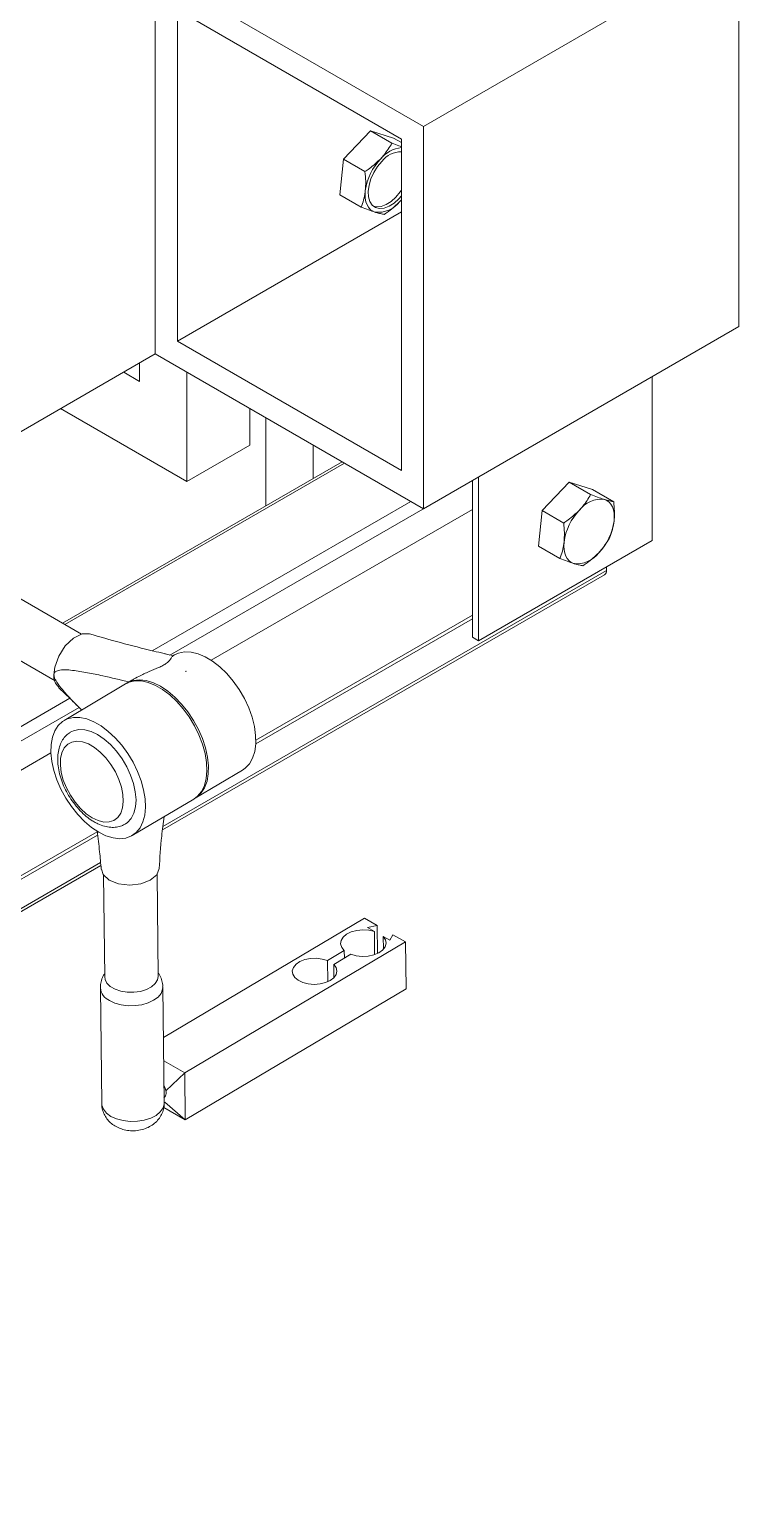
# Model space of a CAD drawing. Header units: millimetres. Extents: x 0 to 119, y 0 to 84.
# Drawn here: x 49.17 to 65.08, y 34.32 to 66.96 of the extents above; entities that cross this region are included whole.
import ezdxf

# ---------------------------------------------------------------- set-up
doc = ezdxf.new("R2010")
doc.units = ezdxf.units.MM

msp = doc.modelspace()

# ---------------------------------------------------------------- linework, layer by layer
at = {"color": 7, "linetype": 'Continuous', "lineweight": 15}
for p, q in [((58.01, 64.783), (65.081, 68.865)), ((65.081, 68.865), (65.081, 60.291)), ((51.999, 68.252), (51.999, 59.679)), ((51.999, 68.252), (58.01, 64.783)), ((57.515, 64.497), (52.494, 67.395)), ((52.494, 67.395), (52.494, 59.964)), ((56.823, 64.681), (56.219, 64.044)), ((56.823, 64.681), (57.303, 64.404)), ((57.341, 64.52), (56.823, 64.681)), ((58.01, 64.783), (58.01, 56.209)), ((57.341, 64.52), (57.515, 64.419)), ((57.515, 57.066), (57.515, 64.497)), ((56.219, 64.044), (56.133, 63.247)), ((56.219, 64.044), (56.699, 63.767)), ((56.133, 63.247), (56.613, 62.97)), ((57.483, 63.098), (57.515, 63.134)), ((57.483, 63.098), (57.515, 63.133)), ((57.515, 62.863), (52.494, 59.964)), ((58.01, 56.209), (65.081, 60.291)), ((52.494, 59.964), (57.515, 57.066)), ((47.561, 57.116), (51.999, 59.679)), ((51.646, 59.474), (51.646, 59.065)), ((51.999, 59.679), (58.01, 56.209)), ((51.646, 59.065), (51.292, 59.27)), ((52.707, 56.82), (52.707, 59.27)), ((63.136, 59.168), (63.136, 55.494)), ((49.877, 58.453), (52.707, 56.82)), ((54.121, 57.636), (54.121, 58.454)), ((54.474, 58.25), (54.474, 56.276)), ((52.707, 56.82), (54.121, 57.636)), ((55.535, 56.889), (55.535, 57.638)), ((56.184, 57.263), (49.915, 53.644)), ((59.106, 53.33), (59.106, 56.842)), ((59.247, 56.923), (59.247, 53.249)), ((61.278, 56.802), (60.674, 56.165)), ((61.278, 56.802), (61.758, 56.525)), ((61.796, 56.641), (61.278, 56.802)), ((61.796, 56.641), (62.275, 56.364)), ((59.106, 56.188), (53.252, 52.809)), ((60.674, 56.165), (60.588, 55.368)), ((60.674, 56.165), (61.154, 55.888)), ((50.345, 53.396), (46.279, 55.743)), ((63.136, 55.494), (59.247, 53.249)), ((60.588, 55.368), (61.068, 55.091)), ((62.111, 54.82), (62.111, 54.902)), ((45.679, 54.704), (49.755, 52.351)), ((52.16, 49.008), (62.07, 54.729)), ((59.106, 53.739), (54.25, 50.936)), ((59.106, 53.82), (54.252, 51.018)), ((59.247, 53.249), (59.106, 53.33)), ((52.427, 52.929), (52.391, 52.908)), ((52.674, 52.557), (52.69, 52.566)), ((52.682, 52.561), (52.674, 52.557)), ((52.69, 52.566), (52.682, 52.561)), ((51.331, 52.279), (49.952, 51.461)), ((51.472, 52.363), (51.366, 52.3)), ((49.658, 50.734), (33.261, 41.268)), ((52.896, 49.72), (53.957, 50.349)), ((51.482, 48.881), (52.861, 49.699)), ((50.696, 48.965), (29.902, 36.961)), ((50.705, 48.889), (29.902, 36.88)), ((26.714, 34.318), (50.778, 48.21)), ((50.837, 47.997), (50.865, 45.708)), ((52.031, 48), (52.083, 48.14)), ((52.064, 45.722), (52.037, 48.015)), ((56.689, 47.024), (52.181, 44.35)), ((56.689, 47.024), (56.972, 46.86)), ((56.972, 46.86), (56.759, 46.817)), ((56.759, 46.817), (56.909, 46.731)), ((56.915, 46.211), (56.909, 46.731)), ((56.979, 46.237), (56.972, 46.86)), ((57.608, 46.493), (52.659, 43.558)), ((57.108, 46.616), (57.254, 46.532)), ((57.108, 46.616), (57.111, 46.331)), ((57.254, 46.532), (57.325, 46.656)), ((57.325, 46.656), (57.608, 46.493)), ((57.608, 46.493), (57.621, 45.439)), ((56.236, 46.3), (55.859, 46.076)), ((55.864, 45.601), (55.859, 46.076)), ((55.998, 45.99), (56.381, 46.217)), ((56.238, 46.133), (56.236, 46.3)), ((56.001, 45.691), (55.998, 45.99)), ((50.767, 45.463), (50.798, 42.868)), ((52.198, 42.885), (52.167, 45.48)), ((57.621, 45.439), (52.671, 42.503)), ((52.659, 43.558), (52.187, 43.83)), ((52.659, 43.558), (52.236, 43.157)), ((52.671, 42.503), (52.659, 43.558)), ((52.187, 42.783), (52.671, 42.503)), ((52.671, 42.503), (52.21, 42.902))]:
    msp.add_line(p, q, dxfattribs=at)
at = {"color": 8, "linetype": 'Continuous', "lineweight": 15}
for p, q in [((49.973, 53.61), (56.242, 57.229)), ((52.328, 52.928), (59.106, 56.841)), ((51.929, 53.025), (57.727, 56.372)), ((52.169, 49.081), (62.111, 54.82)), ((33.261, 42.248), (50.081, 51.958)), ((33.261, 41.922), (50.29, 51.752)), ((26.756, 34.41), (50.772, 48.275))]:
    msp.add_line(p, q, dxfattribs=at)
at = {"color": 7, "linetype": 'Continuous', "lineweight": 15, "flags": 128}
for points in [[(57.515, 63.225), (57.456, 63.158), (57.35, 63.061), (57.239, 62.99), (57.13, 62.949), (57.028, 62.939), (56.937, 62.961), (56.863, 63.014), (56.81, 63.095), (56.779, 63.2), (56.773, 63.325), (56.792, 63.461), (56.834, 63.604), (56.899, 63.746), (56.981, 63.879), (57.078, 63.996), (57.078, 63.996)], [(56.707, 63.339), (56.702, 63.251), (56.706, 63.169), (56.721, 63.093), (56.745, 63.026), (56.777, 62.968), (56.818, 62.921), (56.867, 62.885), (56.923, 62.86)], [(57.515, 63.355), (57.487, 63.314), (57.39, 63.196), (57.284, 63.1), (57.173, 63.029), (57.064, 62.987), (56.961, 62.977), (56.886, 62.993)], [(62.283, 55.936), (62.288, 56.024), (62.283, 56.107), (62.269, 56.182), (62.245, 56.249), (62.212, 56.307), (62.171, 56.355), (62.123, 56.391), (62.067, 56.415)], [(61.161, 55.46), (61.156, 55.372), (61.161, 55.29), (61.176, 55.214), (61.199, 55.147), (61.232, 55.089), (61.273, 55.042), (61.322, 55.006), (61.377, 54.981)], [(50.521, 53.4), (50.356, 53.402), (50.163, 53.308), (49.98, 53.133), (49.833, 52.903), (49.745, 52.654), (49.727, 52.48)], [(52.427, 52.929), (52.517, 52.971), (52.652, 52.999), (52.799, 52.994), (52.956, 52.956), (53.118, 52.887), (53.282, 52.789), (53.444, 52.662), (53.6, 52.511), (53.746, 52.34), (53.879, 52.151), (53.996, 51.95), (54.093, 51.742), (54.168, 51.531), (54.221, 51.323), (54.248, 51.122), (54.25, 50.934), (54.227, 50.763), (54.179, 50.612), (54.108, 50.487), (54.014, 50.388), (53.957, 50.349)], [(52.861, 49.699), (52.948, 49.764), (53.035, 49.87), (53.099, 50.001), (53.14, 50.156), (53.156, 50.33), (53.148, 50.52), (53.115, 50.721), (53.058, 50.928), (52.978, 51.136), (52.878, 51.341), (52.759, 51.538), (52.625, 51.721), (52.479, 51.888), (52.323, 52.034), (52.163, 52.155), (52, 52.248), (51.84, 52.313), (51.686, 52.346), (51.541, 52.347), (51.41, 52.317), (51.331, 52.279)], [(51.349, 52.289), (51.385, 52.311), (51.509, 52.357), (51.648, 52.371), (51.797, 52.354), (51.955, 52.305), (52.117, 52.226)], [(52.117, 52.226), (52.279, 52.118), (52.437, 51.985), (52.589, 51.828), (52.73, 51.652), (52.856, 51.462), (52.966, 51.26), (53.056, 51.053), (53.125, 50.845), (53.17, 50.64), (53.191, 50.445), (53.187, 50.262), (53.158, 50.097), (53.105, 49.953), (53.029, 49.835), (52.933, 49.743), (52.878, 49.71)], [(50.732, 48.955), (50.893, 48.876), (51.051, 48.827), (51.201, 48.809), (51.339, 48.824), (51.463, 48.87), (51.569, 48.947), (51.656, 49.052), (51.72, 49.184), (51.761, 49.338), (51.778, 49.513), (51.769, 49.702), (51.736, 49.903), (51.679, 50.11), (51.599, 50.318), (51.499, 50.523), (51.381, 50.72), (51.247, 50.904), (51.1, 51.07), (50.945, 51.216), (50.784, 51.337), (50.621, 51.431), (50.461, 51.495), (50.307, 51.528), (50.163, 51.53), (50.031, 51.499), (49.916, 51.437), (49.819, 51.346), (49.743, 51.227), (49.691, 51.084), (49.662, 50.919), (49.658, 50.736), (49.679, 50.541), (49.724, 50.336), (49.792, 50.128), (49.882, 49.921), (49.992, 49.719), (50.119, 49.529), (50.259, 49.353), (50.411, 49.196), (50.57, 49.063), (50.732, 48.955)], [(51.321, 49.134), (51.375, 49.17), (51.458, 49.26), (51.518, 49.378), (51.555, 49.52), (51.566, 49.681), (51.551, 49.858), (51.51, 50.044), (51.446, 50.233), (51.36, 50.421), (51.254, 50.602), (51.131, 50.769), (50.996, 50.918), (50.853, 51.044), (50.705, 51.144), (50.558, 51.214), (50.416, 51.253), (50.283, 51.259), (50.163, 51.231), (50.092, 51.195)], [(50.585, 49.276), (50.719, 49.214), (50.847, 49.183), (50.966, 49.184), (51.071, 49.219), (51.157, 49.284), (51.223, 49.379), (51.265, 49.499), (51.282, 49.641), (51.274, 49.799), (51.241, 49.967), (51.183, 50.139), (51.104, 50.31), (51.005, 50.472), (50.891, 50.621), (50.766, 50.75), (50.633, 50.856), (50.499, 50.933), (50.367, 50.98), (50.243, 50.995), (50.131, 50.977), (50.035, 50.927), (49.958, 50.846), (49.904, 50.738), (49.874, 50.607), (49.87, 50.456), (49.891, 50.293), (49.936, 50.122), (50.005, 49.949), (50.095, 49.782), (50.202, 49.626), (50.322, 49.486), (50.451, 49.368), (50.585, 49.276)], [(50.793, 48.126), (50.831, 48.003), (50.968, 47.88), (51.176, 47.797), (51.424, 47.767), (51.673, 47.795), (51.887, 47.877), (52.031, 48)], [(56.909, 46.731), (56.783, 46.759), (56.648, 46.766), (56.515, 46.753), (56.392, 46.719), (56.287, 46.668), (56.209, 46.602), (56.163, 46.528), (56.152, 46.449), (56.177, 46.371), (56.236, 46.3)], [(56.381, 46.217), (56.502, 46.183), (56.635, 46.17), (56.77, 46.177), (56.897, 46.205), (57.008, 46.252), (57.094, 46.313), (57.15, 46.386), (57.172, 46.464), (57.157, 46.543), (57.108, 46.616)], [(55.859, 46.076), (55.741, 46.111), (55.611, 46.127), (55.478, 46.122), (55.352, 46.097), (55.241, 46.053), (55.153, 45.994), (55.095, 45.923), (55.07, 45.846), (55.081, 45.769), (55.126, 45.696), (55.203, 45.633), (55.306, 45.584), (55.427, 45.554), (55.559, 45.543), (55.691, 45.552), (55.815, 45.582), (55.921, 45.63), (56.002, 45.692), (56.053, 45.764), (56.07, 45.842), (56.051, 45.919), (55.998, 45.99)], [(52.064, 45.722), (52.05, 45.643), (51.999, 45.559), (51.915, 45.486), (51.802, 45.427), (51.668, 45.386), (51.521, 45.366), (51.371, 45.367), (51.226, 45.391), (51.097, 45.434), (50.99, 45.496), (50.914, 45.571), (50.872, 45.655), (50.865, 45.708)], [(52.236, 43.157), (52.226, 43.195), (52.194, 43.269)]]:
    msp.add_lwpolyline(points, dxfattribs=at)
at = {"color": 8, "linetype": 'Continuous', "lineweight": 15, "flags": 128}
for points in [[(52.167, 45.479), (52.163, 45.431), (52.128, 45.341), (52.06, 45.258), (51.962, 45.186), (51.84, 45.127), (51.699, 45.087), (51.546, 45.065), (51.389, 45.064), (51.236, 45.083), (51.095, 45.122), (50.972, 45.178)], [(50.798, 42.868), (50.801, 42.834), (50.834, 42.741), (50.903, 42.656), (51.003, 42.583), (51.13, 42.525), (51.276, 42.486), (51.435, 42.468), (51.596, 42.472), (51.752, 42.497), (51.895, 42.542), (52.017, 42.605), (52.111, 42.683), (52.172, 42.771), (52.198, 42.865), (52.198, 42.885)]]:
    msp.add_lwpolyline(points, dxfattribs=at)
at = {"color": 7, "linetype": 'Continuous', "lineweight": 15}
for centre, radius, start, end in [((57.987, 63.165), 1.292, 136.3862, 172.247), ((57.6, 63.596), 0.716, 96.8637, 140.0559), ((57.516, 63.668), 0.547, 90.1008, 143.1279), ((57, 63.458), 0.602, 262.6059, 323.3674), ((62.442, 55.286), 1.292, 136.3861, 172.2473), ((61.989, 55.818), 0.602, 82.6058, 143.3675), ((61.003, 56.11), 1.292, 316.3861, 352.2472), ((61.455, 55.578), 0.602, 262.6056, 323.3677), ((62.013, 54.809), 0.0986, 305.0138, 6.2986), ((50.03, 52.445), 0.305, 173.3364, 230.0776)]:
    msp.add_arc(centre, radius, start, end, dxfattribs=at)
at = {"color": 8, "linetype": 'Continuous', "lineweight": 15}
msp.add_arc((51.113, 45.495), 0.347, 185.3291, 246.1588, dxfattribs=at)
at = {"color": 7, "linetype": 'Continuous', "lineweight": 15}
for points, knots in [([(57.303, 64.404), (57.25, 64.316), (57.177, 64.195), (57.078, 64.086), (57.051, 64.056)], [0, 0, 0, 0, 0.731368, 1, 1, 1, 1]), ([(57.515, 64.327), (57.496, 64.333), (57.433, 64.354), (57.357, 64.383), (57.303, 64.404)], [0, 0, 0, 0, 0.291882, 1, 1, 1, 1]), ([(57.051, 64.056), (56.97, 63.98), (56.86, 63.876), (56.732, 63.79), (56.699, 63.767)], [0, 0, 0, 0, 0.742454, 1, 1, 1, 1]), ([(56.699, 63.767), (56.706, 63.694), (56.721, 63.547), (56.711, 63.409), (56.707, 63.339)], [0, 0, 0, 0, 0.495457, 1, 1, 1, 1]), ([(56.707, 63.339), (56.706, 63.33), (56.697, 63.259), (56.672, 63.13), (56.633, 63.024), (56.613, 62.97)], [0, 0, 0, 0, 0.070087, 0.530785, 1, 1, 1, 1]), ([(57.131, 62.809), (57.164, 62.831), (57.292, 62.918), (57.402, 63.021), (57.483, 63.098)], [0, 0, 0, 0, 0.257546, 1, 1, 1, 1]), ([(56.613, 62.97), (56.669, 62.949), (56.783, 62.906), (56.876, 62.876), (56.923, 62.86)], [0, 0, 0, 0, 0.495461, 1, 1, 1, 1]), ([(56.923, 62.86), (56.929, 62.858), (56.975, 62.844), (57.051, 62.823), (57.104, 62.814), (57.131, 62.809)], [0, 0, 0, 0, 0.070087, 0.530782, 1, 1, 1, 1]), ([(61.758, 56.525), (61.705, 56.436), (61.632, 56.316), (61.533, 56.207), (61.506, 56.177)], [0, 0, 0, 0, 0.731368, 1, 1, 1, 1]), ([(62.067, 56.415), (62.061, 56.417), (62.014, 56.432), (61.915, 56.465), (61.81, 56.505), (61.758, 56.525)], [0, 0, 0, 0, 0.070085, 0.530785, 1, 1, 1, 1]), ([(61.506, 56.177), (61.425, 56.1), (61.315, 55.997), (61.187, 55.91), (61.154, 55.888)], [0, 0, 0, 0, 0.742451, 1, 1, 1, 1]), ([(62.275, 56.364), (62.247, 56.369), (62.191, 56.379), (62.109, 56.403), (62.067, 56.415)], [0, 0, 0, 0, 0.4954573, 1, 1, 1, 1]), ([(62.283, 55.936), (62.284, 55.946), (62.291, 56.017), (62.295, 56.159), (62.282, 56.295), (62.275, 56.364)], [0, 0, 0, 0, 0.070084, 0.530784, 1, 1, 1, 1]), ([(61.154, 55.888), (61.161, 55.815), (61.175, 55.668), (61.166, 55.53), (61.161, 55.46)], [0, 0, 0, 0, 0.495457, 1, 1, 1, 1]), ([(62.19, 55.567), (62.211, 55.623), (62.253, 55.737), (62.273, 55.869), (62.283, 55.936)], [0, 0, 0, 0, 0.495458, 1, 1, 1, 1]), ([(61.938, 55.219), (61.965, 55.249), (62.064, 55.358), (62.137, 55.478), (62.19, 55.567)], [0, 0, 0, 0, 0.268631, 1, 1, 1, 1]), ([(61.161, 55.46), (61.16, 55.451), (61.152, 55.38), (61.127, 55.251), (61.088, 55.145), (61.068, 55.091)], [0, 0, 0, 0, 0.070087, 0.530783, 1, 1, 1, 1]), ([(61.586, 54.93), (61.619, 54.952), (61.747, 55.039), (61.857, 55.142), (61.938, 55.219)], [0, 0, 0, 0, 0.257545, 1, 1, 1, 1]), ([(61.068, 55.091), (61.124, 55.07), (61.238, 55.027), (61.33, 54.997), (61.377, 54.981)], [0, 0, 0, 0, 0.495459, 1, 1, 1, 1]), ([(61.377, 54.981), (61.383, 54.979), (61.43, 54.965), (61.506, 54.944), (61.559, 54.935), (61.586, 54.93)], [0, 0, 0, 0, 0.070087, 0.530783, 1, 1, 1, 1]), ([(52.196, 52.961), (52.118, 52.979), (51.797, 53.056), (51.239, 53.195), (50.753, 53.335), (50.521, 53.402)], [0, 0, 0, 0, 0.142599, 0.590901, 1, 1, 1, 1]), ([(52.392, 52.905), (52.386, 52.9), (52.372, 52.89), (52.338, 52.827), (52.266, 52.752), (52.174, 52.693), (52.04, 52.629), (51.852, 52.553), (51.648, 52.463), (51.525, 52.391), (51.473, 52.36)], [0, 0, 0, 0, 0.142332, 0.337347, 0.447896, 0.51966, 0.59132, 0.729476, 0.886183, 1, 1, 1, 1]), ([(52.399, 52.911), (52.341, 52.926), (52.273, 52.942), (52.206, 52.958), (52.196, 52.96)], [0, 0, 0, 0, 0.855853, 1, 1, 1, 1]), ([(49.727, 52.48), (49.727, 52.481), (49.727, 52.494), (49.732, 52.522), (49.761, 52.561), (49.843, 52.593), (49.975, 52.602), (50.196, 52.579), (50.478, 52.535), (50.901, 52.445), (51.212, 52.371), (51.409, 52.324)], [0, 0, 0, 0, 0.000887, 0.018472, 0.043282, 0.091483, 0.18859, 0.286182, 0.478099, 0.670103, 1, 1, 1, 1]), ([(50.347, 51.696), (50.332, 51.711), (50.25, 51.789), (50.104, 51.938), (49.932, 52.127), (49.815, 52.277), (49.756, 52.377), (49.731, 52.435), (49.728, 52.467), (49.727, 52.48)], [0, 0, 0, 0, 0.065486, 0.345959, 0.625995, 0.825064, 0.891233, 0.957982, 1, 1, 1, 1]), ([(49.828, 52.201), (49.912, 52.121), (50.057, 51.983), (50.201, 51.84), (50.261, 51.78)], [0, 0, 0, 0, 0.5827006, 1, 1, 1, 1]), ([(50.089, 51.191), (50.059, 51.17), (49.994, 51.124), (49.918, 51.025), (49.858, 50.905), (49.821, 50.765), (49.806, 50.61), (49.816, 50.441), (49.849, 50.263), (49.905, 50.084), (49.982, 49.906), (50.078, 49.736), (50.189, 49.577), (50.314, 49.432), (50.447, 49.308), (50.554, 49.23), (50.613, 49.195), (50.627, 49.187)], [0, 0, 0, 0, 0.055267, 0.119534, 0.184929, 0.252962, 0.323924, 0.396877, 0.470465, 0.543852, 0.616951, 0.68989, 0.762867, 0.836057, 0.909685, 0.979913, 1, 1, 1, 1]), ([(52.085, 48.14), (52.101, 48.381), (52.127, 48.767), (52.177, 49.157), (52.196, 49.304)], [0, 0, 0, 0, 0.6246544, 1, 1, 1, 1]), ([(50.627, 49.187), (50.654, 49.172), (50.731, 49.13), (50.855, 49.085), (50.997, 49.06), (51.128, 49.065), (51.236, 49.089), (51.294, 49.123), (51.316, 49.136)], [0, 0, 0, 0, 0.1154746, 0.3320891, 0.5255117, 0.7107444, 0.889777, 1, 1, 1, 1]), ([(50.694, 48.98), (50.694, 48.98), (50.716, 48.828), (50.749, 48.541), (50.775, 48.255), (50.786, 48.125)], [0, 0, 0, 0, 0.001236, 0.546475, 1, 1, 1, 1]), ([(50.864, 45.782), (50.856, 45.772), (50.822, 45.727), (50.789, 45.633), (50.765, 45.535), (50.77, 45.478), (50.771, 45.463)], [0, 0, 0, 0, 0.118845, 0.493372, 0.867518, 1, 1, 1, 1]), ([(52.163, 45.478), (52.164, 45.494), (52.168, 45.554), (52.14, 45.654), (52.104, 45.746), (52.071, 45.788), (52.064, 45.797)], [0, 0, 0, 0, 0.141586, 0.527238, 0.894132, 1, 1, 1, 1]), ([(52.236, 43.157), (52.238, 43.141), (52.244, 43.097), (52.233, 43.035), (52.205, 43.01), (52.191, 42.997)], [0, 0, 0, 0, 0.2228392, 0.6146963, 1, 1, 1, 1]), ([(50.802, 42.869), (50.801, 42.853), (50.798, 42.793), (50.824, 42.693), (50.876, 42.578), (50.95, 42.48), (51.041, 42.398), (51.149, 42.333), (51.272, 42.286), (51.409, 42.26), (51.558, 42.257), (51.706, 42.282), (51.841, 42.331), (51.958, 42.402), (52.054, 42.491), (52.129, 42.596), (52.178, 42.714), (52.2, 42.813), (52.196, 42.871), (52.195, 42.886)], [0, 0, 0, 0, 0.022913, 0.086294, 0.146592, 0.205243, 0.263686, 0.323522, 0.386368, 0.453169, 0.523444, 0.597317, 0.665521, 0.730894, 0.793773, 0.855435, 0.916669, 0.977841, 1, 1, 1, 1])]:
    msp.add_open_spline(points, degree=3, knots=knots, dxfattribs=at)

doc.saveas('drawing.dxf')
